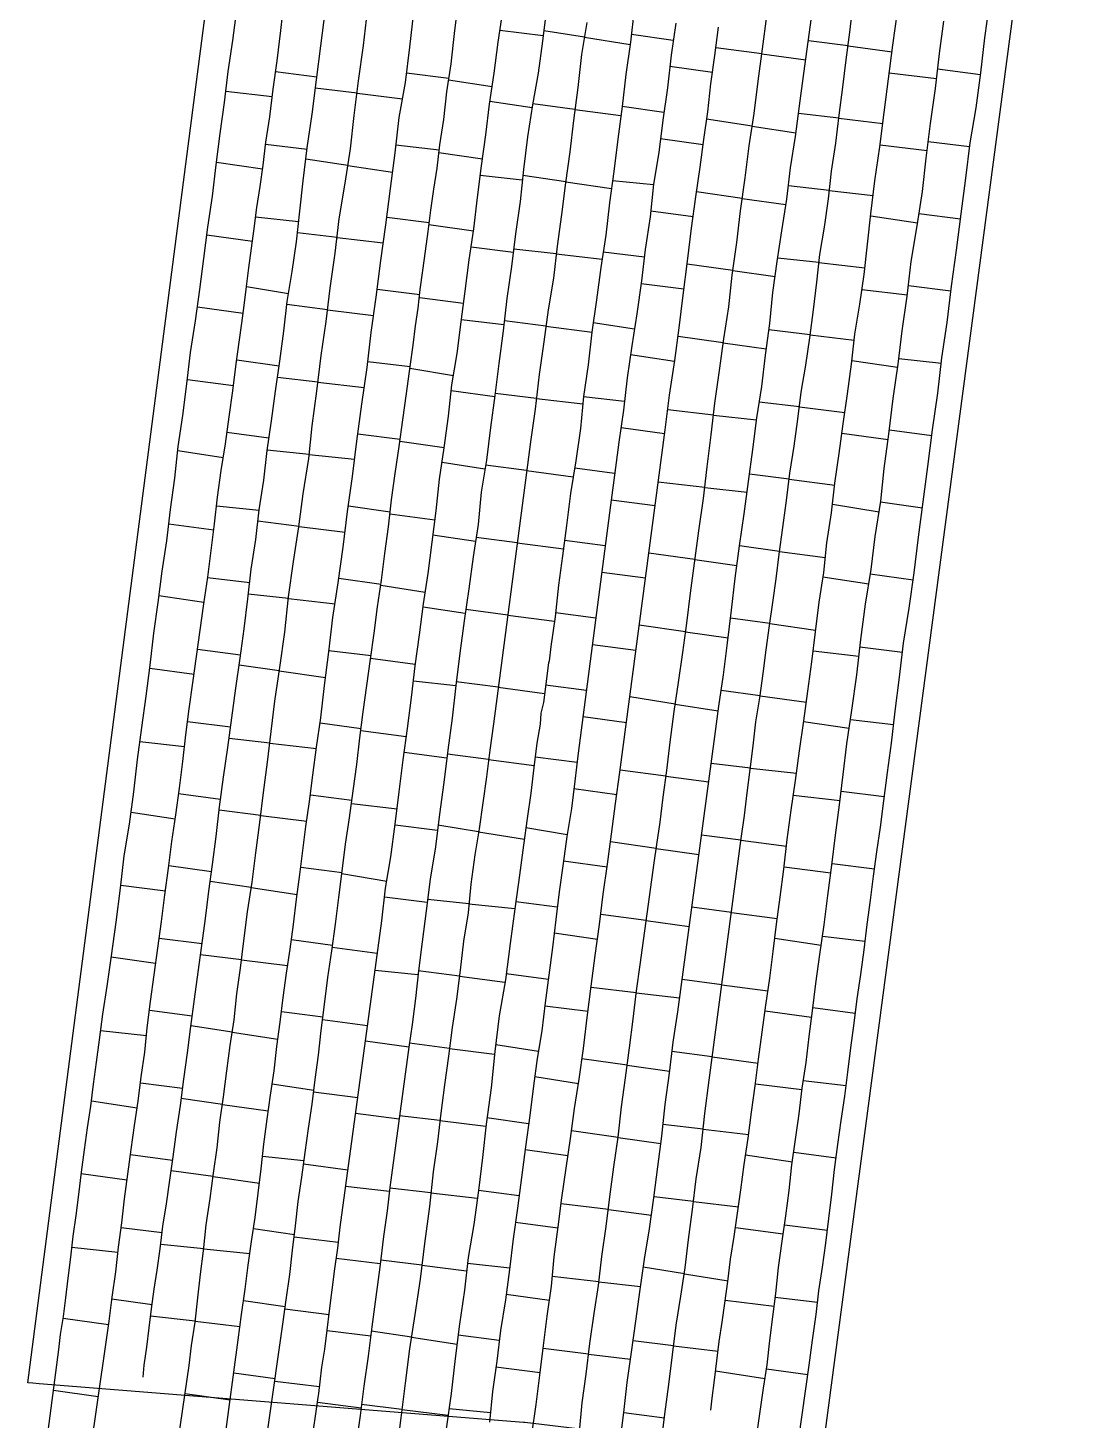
# Model space of a CAD drawing. Extents: x 705628 to 706171, y 1563556 to 1564504.
# Drawn here: x 705886.3 to 705958.6, y 1563623.7 to 1563719.3 of the extents above; entities that cross this region are included whole.
import ezdxf

# ---------------------------------------------------------------- set-up
doc = ezdxf.new("R2010")
doc.units = 0
doc.layers.add('10108_0101_PANTES', color=7, linetype='Continuous')
doc.layers.add('AGROCAD PLL', color=7, linetype='Continuous')
doc.layers.add('10108_0101_REAL', color=30, linetype='Continuous', lineweight=25)

msp = doc.modelspace()

# ---------------------------------------------------------------- linework, layer by layer
at = {"layer": '10108_0101_PANTES'}
msp.add_lwpolyline([(705974.642, 1563877.239), (705940.744, 1563621.132), (705920.371, 1563623.583), (705920.291, 1563623.591), (705887.06, 1563626.241), (705886.632, 1563626.275), (705886.28, 1563626.309), (705919.427, 1563881.939), (705926.44, 1563881.156), (705926.496, 1563881.15), (705958.887, 1563878.451), (705974.642, 1563877.239)], close=True, dxfattribs=at)
at = {"layer": '10108_0101_REAL'}
for points in [[(705887.528, 1563621.927), (705888.395, 1563628.599), (705888.515, 1563629.622), (705888.719, 1563630.861), (705888.889, 1563632.15), (705889.052, 1563633.48), (705889.223, 1563634.922), (705889.4, 1563636.363), (705889.603, 1563637.779), (705889.771, 1563639.224), (705889.964, 1563640.771), (705890.166, 1563642.287), (705890.363, 1563643.802), (705890.595, 1563645.299), (705890.792, 1563646.808), (705891, 1563648.315), (705891.194, 1563649.835), (705891.42, 1563651.613), (705891.711, 1563653.514), (705892.011, 1563655.609), (705892.341, 1563657.911), (705892.628, 1563660.238), (705892.893, 1563662.473), (705893.248, 1563664.635), (705893.558, 1563666.864), (705893.814, 1563669.085), (705894.099, 1563671.282), (705894.388, 1563673.433), (705894.67, 1563675.56), (705894.921, 1563677.742), (705895.213, 1563679.852), (705895.489, 1563681.999), (705895.815, 1563684.074), (705896.078, 1563686.223), (705896.361, 1563688.377), (705896.597, 1563690.546), (705896.917, 1563692.692), (705897.197, 1563694.858), (705897.438, 1563697.01), (705897.793, 1563699.171), (705898.073, 1563701.33), (705898.35, 1563703.444), (705898.635, 1563705.601), (705898.938, 1563707.725), (705899.191, 1563709.879), (705899.477, 1563712.035), (705899.773, 1563714.167), (705900.014, 1563716.274), (705900.348, 1563718.41), (705900.609, 1563720.527)], [(705890.012, 1563617.648), (705891.645, 1563629.094), (705891.85, 1563630.535), (705892.065, 1563632.19), (705892.316, 1563633.93), (705892.506, 1563635.614), (705892.719, 1563637.282), (705892.905, 1563638.939), (705893.138, 1563640.624), (705893.371, 1563642.307), (705893.6, 1563643.961), (705893.857, 1563645.629), (705894.059, 1563647.311), (705894.297, 1563648.987), (705894.474, 1563650.67), (705894.693, 1563652.47), (705894.936, 1563654.306), (705895.199, 1563656.136), (705895.456, 1563657.972), (705895.686, 1563659.795), (705895.924, 1563661.618), (705896.152, 1563663.455), (705896.424, 1563665.274), (705896.678, 1563667.115), (705896.917, 1563668.934), (705897.129, 1563670.76), (705897.35, 1563672.548), (705897.607, 1563674.348), (705897.86, 1563676.151), (705898.1, 1563677.952), (705898.349, 1563679.757), (705898.621, 1563681.577), (705898.851, 1563683.416), (705899.098, 1563685.241), (705899.296, 1563687.085), (705899.546, 1563688.907), (705899.832, 1563690.748), (705900.087, 1563692.579), (705900.337, 1563694.384), (705900.577, 1563696.231), (705900.777, 1563697.712), (705900.954, 1563699.017), (705901.127, 1563700.235), (705901.277, 1563701.522), (705901.443, 1563702.822), (705901.624, 1563704.152), (705901.808, 1563705.502), (705901.995, 1563706.954), (705902.213, 1563708.403), (705902.425, 1563709.848), (705902.612, 1563711.446), (705902.887, 1563713.185), (705903.102, 1563715.076), (705903.384, 1563717.016), (705903.628, 1563719.09), (705903.876, 1563721.119)], [(705894.189, 1563626.696), (705894.269, 1563627.517), (705894.436, 1563628.752), (705894.601, 1563630.075), (705894.768, 1563631.39), (705894.956, 1563632.724), (705895.15, 1563634.032), (705895.361, 1563635.507), (705895.546, 1563637.046), (705895.801, 1563638.595), (705896.028, 1563640.206), (705896.245, 1563641.803), (705896.482, 1563643.534), (705896.749, 1563645.347), (705896.974, 1563647.138), (705897.233, 1563648.939), (705897.461, 1563650.763), (705897.708, 1563652.628), (705897.966, 1563654.479), (705898.228, 1563656.324), (705898.459, 1563658.162), (705898.691, 1563660.035), (705898.947, 1563661.878), (705899.2, 1563663.797), (705899.422, 1563665.84), (705899.693, 1563667.866), (705900.009, 1563669.9), (705900.266, 1563671.929), (705900.56, 1563673.975), (705900.85, 1563676.028), (705901.119, 1563678.044), (705901.367, 1563680.096), (705901.612, 1563682.134), (705901.934, 1563684.168), (705902.148, 1563686.21), (705902.467, 1563688.252), (705902.702, 1563690.287), (705902.992, 1563692.322), (705903.273, 1563694.354), (705903.562, 1563696.41), (705903.833, 1563698.461), (705904.078, 1563700.509), (705904.419, 1563702.569), (705904.705, 1563704.605), (705904.935, 1563706.701), (705905.175, 1563708.773), (705905.448, 1563711.038), (705905.784, 1563713.359), (705906.074, 1563715.719), (705906.376, 1563718.035), (705906.685, 1563720.346)], [(705895.989, 1563618.264), (705897.345, 1563627.491), (705897.503, 1563628.87), (705897.75, 1563630.468), (705897.941, 1563632.14), (705898.137, 1563633.757), (705898.341, 1563635.372), (705898.524, 1563637.152), (705898.787, 1563638.947), (705899.028, 1563640.694), (705899.271, 1563642.429), (705899.459, 1563644.197), (705899.71, 1563645.929), (705899.941, 1563647.706), (705900.156, 1563649.45), (705900.431, 1563651.211), (705900.628, 1563653.006), (705900.868, 1563654.757), (705901.099, 1563656.634), (705901.359, 1563658.621), (705901.667, 1563660.66), (705901.925, 1563662.681), (705902.194, 1563664.747), (705902.456, 1563666.808), (705902.73, 1563668.901), (705902.971, 1563670.988), (705903.23, 1563673.084), (705903.569, 1563675.396), (705903.905, 1563677.813), (705904.174, 1563680.243), (705904.514, 1563682.667), (705904.884, 1563685.034), (705905.173, 1563687.316), (705905.555, 1563689.722), (705905.787, 1563691.978), (705906.113, 1563694.34), (705906.395, 1563696.789), (705906.739, 1563699.126), (705907.029, 1563701.429), (705907.371, 1563703.809), (705907.648, 1563706.17), (705908.047, 1563708.617), (705908.408, 1563710.981), (705908.676, 1563713.27), (705908.971, 1563715.648), (705909.299, 1563718.059), (705909.581, 1563720.449)], [(705898.826, 1563615.252), (705900.714, 1563629.258), (705900.94, 1563630.989), (705901.192, 1563632.74), (705901.394, 1563634.374), (705901.633, 1563635.997), (705901.876, 1563637.647), (705902.081, 1563639.323), (705902.287, 1563641.001), (705902.466, 1563642.687), (705902.69, 1563644.402), (705902.922, 1563646.048), (705903.173, 1563647.716), (705903.37, 1563649.378), (705903.582, 1563651.044), (705903.801, 1563652.739), (705904.024, 1563654.411), (705904.273, 1563656.073), (705904.504, 1563657.766), (705904.706, 1563659.492), (705904.932, 1563661.176), (705905.146, 1563662.826), (705905.36, 1563664.482), (705905.609, 1563666.187), (705905.84, 1563667.991), (705906.09, 1563669.93), (705906.375, 1563671.936), (705906.624, 1563674.146), (705906.925, 1563676.465), (705907.205, 1563678.814), (705907.583, 1563681.201), (705907.925, 1563683.642), (705908.216, 1563686.083), (705908.548, 1563688.496), (705908.862, 1563690.93), (705909.19, 1563693.447), (705909.561, 1563695.964), (705909.836, 1563698.386), (705910.182, 1563700.81), (705910.496, 1563703.31), (705910.835, 1563705.767), (705911.153, 1563708.261), (705911.472, 1563710.706), (705911.759, 1563713.137), (705912.183, 1563715.537), (705912.495, 1563717.949), (705912.769, 1563720.352)], [(705901.942, 1563617.453), (705903.576, 1563628.898), (705903.78, 1563630.339), (705903.996, 1563631.994), (705904.247, 1563633.734), (705904.437, 1563635.419), (705904.649, 1563637.086), (705904.835, 1563638.744), (705905.069, 1563640.428), (705905.302, 1563642.111), (705905.53, 1563643.765), (705905.788, 1563645.434), (705905.989, 1563647.115), (705906.228, 1563648.791), (705906.405, 1563650.475), (705906.624, 1563652.275), (705906.867, 1563654.11), (705907.129, 1563655.94), (705907.386, 1563657.776), (705907.616, 1563659.599), (705907.854, 1563661.422), (705908.083, 1563663.259), (705908.354, 1563665.078), (705908.608, 1563666.919), (705908.848, 1563668.738), (705909.06, 1563670.564), (705909.281, 1563672.352), (705909.537, 1563674.152), (705909.79, 1563675.955), (705910.031, 1563677.756), (705910.279, 1563679.561), (705910.552, 1563681.381), (705910.782, 1563683.221), (705911.029, 1563685.046), (705911.226, 1563686.89), (705911.477, 1563688.711), (705911.762, 1563690.552), (705912.017, 1563692.383), (705912.267, 1563694.188), (705912.508, 1563696.035), (705912.708, 1563697.517), (705912.884, 1563698.822), (705913.057, 1563700.039), (705913.207, 1563701.327), (705913.374, 1563702.626), (705913.555, 1563703.956), (705913.739, 1563705.306), (705913.925, 1563706.759), (705914.143, 1563708.207), (705914.356, 1563709.652), (705914.543, 1563711.251), (705914.817, 1563712.989), (705915.033, 1563714.88), (705915.315, 1563716.82), (705915.559, 1563718.895), (705915.806, 1563720.924)], [(705905.712, 1563621.965), (705906.208, 1563625.297), (705906.236, 1563625.579), (705906.33, 1563626.367), (705906.449, 1563627.389), (705906.654, 1563628.628), (705906.824, 1563629.917), (705906.986, 1563631.247), (705907.158, 1563632.689), (705907.335, 1563634.13), (705907.538, 1563635.546), (705907.705, 1563636.991), (705910.563, 1563658.005), (705910.828, 1563660.24), (705911.183, 1563662.403), (705911.493, 1563664.631), (705911.749, 1563666.852), (705912.034, 1563669.049), (705912.323, 1563671.2), (705912.605, 1563673.327), (705912.855, 1563675.509), (705913.148, 1563677.62), (705913.424, 1563679.767), (705913.75, 1563681.841), (705914.013, 1563683.99), (705914.296, 1563686.145), (705914.532, 1563688.313), (705914.852, 1563690.459), (705915.132, 1563692.625), (705915.373, 1563694.777), (705915.728, 1563696.938), (705916.008, 1563699.098), (705916.285, 1563701.211), (705916.57, 1563703.368), (705916.873, 1563705.493), (705917.125, 1563707.647), (705917.412, 1563709.803), (705917.707, 1563711.934), (705917.949, 1563714.042), (705918.282, 1563716.177), (705918.543, 1563718.294), (705918.862, 1563720.429)], [(705921.86, 1563720.588), (705921.589, 1563718.373), (705921.283, 1563716.179), (705920.908, 1563713.994), (705920.571, 1563711.812), (705920.285, 1563709.561), (705920.049, 1563707.358), (705919.749, 1563705.139), (705919.472, 1563702.896), (705919.154, 1563700.698), (705918.894, 1563698.48), (705918.603, 1563696.253), (705918.331, 1563694.042), (705918.016, 1563691.851), (705917.74, 1563689.607), (705917.394, 1563687.42), (705917.17, 1563685.212), (705916.839, 1563682.993), (705916.541, 1563680.794), (705916.209, 1563678.593), (705915.922, 1563676.382), (705915.641, 1563674.157), (705915.392, 1563671.92), (705915.101, 1563669.706), (705914.817, 1563667.509), (705914.513, 1563665.319), (705914.239, 1563663.094), (705913.892, 1563660.873), (705913.614, 1563658.683), (705913.331, 1563656.559), (705913.072, 1563654.583), (705912.878, 1563652.675), (705912.64, 1563650.899), (705912.424, 1563649.347), (705911.114, 1563639.701), (705910.932, 1563638.118), (705910.689, 1563636.341), (705910.435, 1563634.253), (705910.159, 1563632.203), (705909.883, 1563630.155), (705909.635, 1563628.138), (705909.343, 1563626.067), (705909.074, 1563624.071), (705908.779, 1563621.988)], [(705927.88, 1563720.532), (705927.639, 1563718.305), (705927.307, 1563716.082), (705927.05, 1563713.872), (705926.764, 1563711.64), (705926.487, 1563709.418), (705926.186, 1563707.266), (705925.947, 1563705.057), (705925.596, 1563702.827), (705925.305, 1563700.628), (705924.987, 1563698.398), (705924.728, 1563696.161), (705924.414, 1563693.988), (705924.19, 1563691.798), (705923.879, 1563689.568), (705923.521, 1563687.331), (705923.235, 1563685.123), (705922.968, 1563683.053), (705922.685, 1563681.039), (705922.46, 1563678.868), (705922.158, 1563676.821), (705922.044, 1563675.814), (705921.999, 1563675.703), (705921.649, 1563672.993), (705921.477, 1563672.259), (705921.425, 1563671.498), (705921.199, 1563670.187), (705921.002, 1563668.523), (705920.784, 1563666.767), (705920.537, 1563665.025), (705920.288, 1563663.188), (705920.008, 1563661.141), (705919.693, 1563658.838), (705919.364, 1563656.45), (705919.042, 1563653.961), (705918.627, 1563651.482), (705918.329, 1563649.05), (705918.066, 1563646.558), (705917.715, 1563644.06), (705917.476, 1563641.778), (705917.19, 1563639.506), (705916.869, 1563637.179), (705916.493, 1563634.913), (705916.231, 1563632.663), (705915.906, 1563630.322), (705915.601, 1563627.973), (705915.336, 1563625.575), (705914.991, 1563623.156)], [(705926.926, 1563622.287), (705927.178, 1563624.262), (705927.407, 1563626.326), (705927.696, 1563628.421), (705927.996, 1563630.546), (705928.286, 1563632.709), (705928.59, 1563634.797), (705928.94, 1563636.862), (705929.237, 1563638.992), (705929.5, 1563641.135), (705929.771, 1563643.24), (705930.006, 1563645.401), (705930.3, 1563647.565), (705930.553, 1563649.676), (705930.868, 1563651.754), (705933.424, 1563670.648), (705933.681, 1563672.734), (705934.004, 1563674.879), (705934.293, 1563677.082), (705934.557, 1563679.331), (705934.802, 1563681.51), (705935.106, 1563683.733), (705935.436, 1563685.923), (705935.722, 1563688.151), (705936.02, 1563690.358), (705936.296, 1563692.512), (705936.63, 1563694.663), (705936.886, 1563696.823), (705937.178, 1563698.982), (705937.401, 1563701.124), (705937.695, 1563703.246), (705938.018, 1563705.341), (705938.35, 1563707.515), (705938.603, 1563709.665), (705938.946, 1563711.817), (705939.225, 1563713.935), (705939.52, 1563716.154), (705939.828, 1563718.326), (705940.125, 1563720.482)], [(705929.725, 1563622.079), (705929.995, 1563624.153), (705930.265, 1563626.186), (705930.511, 1563628.239), (705930.76, 1563630.272), (705931.079, 1563632.25), (705931.389, 1563634.197), (705931.597, 1563636.15), (705931.879, 1563638.189), (705932.131, 1563640.3), (705932.467, 1563642.456), (705932.735, 1563644.78), (705933.028, 1563647.075), (705935.225, 1563663.659), (705935.454, 1563665.234), (705935.641, 1563666.797), (705935.85, 1563668.389), (705936.038, 1563670.025), (705936.236, 1563671.662), (705936.511, 1563673.313), (705936.734, 1563674.968), (705936.944, 1563676.606), (705937.172, 1563678.26), (705937.394, 1563679.847), (705937.622, 1563681.471), (705937.837, 1563683.177), (705938.083, 1563685.005), (705938.325, 1563686.838), (705938.567, 1563688.713), (705938.857, 1563690.566), (705939.115, 1563692.421), (705939.341, 1563694.283), (705939.657, 1563696.13), (705939.939, 1563698.009), (705940.174, 1563699.928), (705940.411, 1563701.83), (705940.621, 1563703.718), (705940.931, 1563705.612), (705941.205, 1563707.543), (705941.425, 1563709.457), (705941.721, 1563711.377), (705941.95, 1563713.283), (705942.194, 1563715.213), (705942.434, 1563717.089), (705942.686, 1563718.994), (705942.917, 1563720.92)], [(705933.141, 1563624.441), (705933.221, 1563625.263), (705933.388, 1563626.497), (705933.553, 1563627.821), (705933.72, 1563629.136), (705933.908, 1563630.47), (705934.101, 1563631.778), (705934.312, 1563633.253), (705934.498, 1563634.792), (705934.753, 1563636.341), (705934.979, 1563637.951), (705935.196, 1563639.548), (705935.434, 1563641.279), (705935.701, 1563643.092), (705935.925, 1563644.884), (705936.185, 1563646.684), (705936.412, 1563648.508), (705936.66, 1563650.373), (705936.918, 1563652.224), (705937.18, 1563654.069), (705937.41, 1563655.907), (705937.643, 1563657.78), (705937.899, 1563659.624), (705938.152, 1563661.543), (705938.374, 1563663.586), (705938.645, 1563665.611), (705938.961, 1563667.645), (705939.218, 1563669.675), (705939.512, 1563671.72), (705939.802, 1563673.774), (705940.071, 1563675.789), (705940.319, 1563677.842), (705940.564, 1563679.879), (705940.885, 1563681.914), (705941.099, 1563683.955), (705941.418, 1563685.998), (705941.654, 1563688.033), (705941.943, 1563690.068), (705942.225, 1563692.1), (705942.514, 1563694.156), (705942.784, 1563696.207), (705943.029, 1563698.255), (705943.371, 1563700.314), (705943.657, 1563702.35), (705943.886, 1563704.446), (705944.127, 1563706.518), (705944.4, 1563708.784), (705944.736, 1563711.105), (705945.025, 1563713.464), (705945.328, 1563715.78), (705945.637, 1563718.091), (705945.943, 1563720.377)], [(705938.218, 1563615.681), (705939.88, 1563627.51), (705940.106, 1563629.241), (705940.358, 1563630.992), (705940.56, 1563632.626), (705940.799, 1563634.249), (705941.042, 1563635.899), (705941.246, 1563637.576), (705941.452, 1563639.253), (705941.632, 1563640.94), (705941.856, 1563642.654), (705942.088, 1563644.3), (705942.339, 1563645.969), (705942.535, 1563647.63), (705942.747, 1563649.296), (705942.966, 1563650.991), (705943.189, 1563652.664), (705943.439, 1563654.325), (705943.67, 1563656.018), (705943.871, 1563657.744), (705944.098, 1563659.428), (705944.312, 1563661.078), (705944.525, 1563662.734), (705944.775, 1563664.44), (705945.006, 1563666.243), (705945.255, 1563668.182), (705945.541, 1563670.189), (705945.789, 1563672.399), (705946.09, 1563674.718), (705946.371, 1563677.066), (705946.748, 1563679.454), (705947.09, 1563681.894), (705947.382, 1563684.335), (705947.713, 1563686.748), (705948.027, 1563689.182), (705948.355, 1563691.699), (705948.726, 1563694.217), (705949.001, 1563696.638), (705949.348, 1563699.062), (705949.662, 1563701.562), (705950, 1563704.019), (705950.318, 1563706.514), (705950.638, 1563708.958), (705950.924, 1563711.39), (705951.349, 1563713.789), (705951.661, 1563716.201), (705951.934, 1563718.605), (705952.262, 1563720.881)], [(705924.625, 1563719.652), (705924.276, 1563717.459), (705924.011, 1563715.197), (705923.71, 1563712.931), (705923.476, 1563710.761), (705923.172, 1563708.647), (705922.903, 1563706.468), (705922.589, 1563704.298), (705922.337, 1563702.095), (705921.976, 1563699.931), (705921.692, 1563697.737), (705921.367, 1563695.487), (705921.078, 1563693.112), (705920.766, 1563690.875), (705920.484, 1563688.769), (705918.226, 1563671.526), (705917.98, 1563669.728), (705917.743, 1563667.889), (705917.508, 1563666.108), (705917.237, 1563664.322), (705916.948, 1563662.535), (705916.684, 1563660.533), (705916.48, 1563658.553), (705916.182, 1563656.607), (705915.949, 1563654.63), (705915.69, 1563652.642), (705915.398, 1563650.697), (705915.139, 1563648.721), (705914.875, 1563646.752), (705914.619, 1563644.815), (705914.385, 1563642.837), (705914.092, 1563640.791), (705913.827, 1563638.402), (705913.506, 1563635.86), (705913.206, 1563633.422), (705912.834, 1563630.992), (705912.477, 1563628.639), (705912.16, 1563626.284), (705911.864, 1563623.914), (705911.573, 1563621.558)], [(705930.737, 1563719.605), (705930.421, 1563717.403), (705930.162, 1563715.17), (705929.838, 1563712.936), (705929.573, 1563710.737), (705929.206, 1563708.543), (705928.984, 1563706.321), (705928.645, 1563704.079), (705928.382, 1563701.911), (705928.066, 1563699.667), (705927.725, 1563697.47), (705927.408, 1563695.27), (705927.158, 1563693.05), (705926.838, 1563690.841), (705926.525, 1563688.591), (705926.264, 1563686.534), (705924.047, 1563669.51), (705923.804, 1563667.599), (705923.585, 1563665.711), (705923.261, 1563663.79), (705923.02, 1563661.942), (705922.739, 1563659.991), (705922.499, 1563658.088), (705922.278, 1563656.185), (705922.029, 1563654.273), (705921.785, 1563652.372), (705921.54, 1563650.469), (705921.233, 1563648.563), (705920.969, 1563646.674), (705920.713, 1563644.643), (705920.417, 1563642.5), (705920.157, 1563640.405), (705919.879, 1563638.295), (705919.574, 1563636.188), (705919.335, 1563634.078), (705919.046, 1563631.999), (705918.711, 1563629.889), (705918.447, 1563627.791), (705918.161, 1563625.721), (705917.961, 1563623.619)], [(705920.867, 1563622.755), (705921.164, 1563624.819), (705921.401, 1563626.844), (705921.653, 1563628.873), (705921.908, 1563630.883), (705922.198, 1563632.929), (705922.397, 1563634.955), (705922.662, 1563637.002), (705922.914, 1563638.991), (705923.218, 1563641.037), (705923.507, 1563643.073), (705923.791, 1563645.121), (705924.112, 1563647.154), (705924.396, 1563649.252), (705924.664, 1563651.371), (705924.934, 1563653.535), (705925.207, 1563655.621), (705925.506, 1563657.748), (705925.762, 1563659.833), (705926.044, 1563661.889), (705926.322, 1563663.962), (705926.6, 1563666.065), (705926.901, 1563668.219), (705930, 1563691.692), (705930.313, 1563694.066), (705930.668, 1563696.452), (705930.976, 1563698.7), (705931.242, 1563700.942), (705931.538, 1563703.273), (705931.82, 1563705.546), (705932.12, 1563707.692), (705932.398, 1563709.721), (705932.658, 1563711.617), (705932.924, 1563713.528), (705933.145, 1563715.433), (705933.417, 1563717.376), (705933.67, 1563719.316)], [(705924.123, 1563622.947), (705924.304, 1563624.941), (705924.591, 1563626.911), (705924.841, 1563629.005), (705925.141, 1563631.063), (705925.429, 1563632.979), (705925.656, 1563634.979), (705925.962, 1563637.027), (705926.219, 1563639.06), (705926.488, 1563641.121), (705926.779, 1563643.157), (705927.009, 1563645.234), (705927.277, 1563647.237), (705927.559, 1563649.282), (705927.802, 1563651.267), (705928.03, 1563653.209), (705928.291, 1563654.997), (705929.245, 1563661.981), (705929.425, 1563663.237), (705929.657, 1563664.787), (705929.874, 1563666.484), (705930.112, 1563668.312), (705930.353, 1563670.264), (705930.617, 1563672.377), (705930.928, 1563674.359), (705931.21, 1563676.423), (705931.498, 1563678.435), (705931.737, 1563680.485), (705932.013, 1563682.554), (705932.318, 1563684.77), (705932.645, 1563686.98), (705932.888, 1563689.16), (705933.174, 1563691.356), (705933.419, 1563693.536), (705933.739, 1563695.773), (705934.037, 1563697.951), (705934.381, 1563700.146), (705934.612, 1563702.316), (705934.921, 1563704.55), (705935.172, 1563706.731), (705935.494, 1563708.992), (705935.775, 1563711.183), (705936.113, 1563713.402), (705936.394, 1563715.61), (705936.686, 1563717.832), (705936.99, 1563720.086)], [(705935.237, 1563615.333), (705936.752, 1563625.939), (705936.999, 1563627.537), (705937.19, 1563629.21), (705937.386, 1563630.827), (705937.59, 1563632.441), (705937.772, 1563634.222), (705938.035, 1563636.016), (705938.277, 1563637.763), (705938.52, 1563639.498), (705938.708, 1563641.267), (705938.959, 1563642.998), (705939.19, 1563644.775), (705939.405, 1563646.519), (705939.68, 1563648.28), (705939.877, 1563650.075), (705940.117, 1563651.826), (705940.347, 1563653.703), (705940.608, 1563655.691), (705940.915, 1563657.73), (705941.173, 1563659.751), (705941.442, 1563661.817), (705941.705, 1563663.877), (705941.979, 1563665.97), (705942.22, 1563668.058), (705942.479, 1563670.154), (705942.818, 1563672.465), (705943.153, 1563674.883), (705943.423, 1563677.313), (705943.763, 1563679.736), (705944.132, 1563682.103), (705944.421, 1563684.386), (705944.804, 1563686.792), (705945.036, 1563689.047), (705945.361, 1563691.409), (705945.644, 1563693.858), (705945.988, 1563696.195), (705946.278, 1563698.499), (705946.62, 1563700.878), (705946.897, 1563703.24), (705947.296, 1563705.686), (705947.656, 1563708.05), (705947.925, 1563710.339), (705948.22, 1563712.717), (705948.548, 1563715.128), (705948.83, 1563717.518), (705949.131, 1563719.749)]]:
    msp.add_lwpolyline(points, dxfattribs=at)
at = {"layer": 'AGROCAD PLL', "color": 3, "true_color": 0x00ff00}
for points in [[(705921.633, 1563718.728), (705918.662, 1563719.092)], [(705936.641, 1563717.487), (705939.653, 1563717.09)], [(705936.641, 1563717.487), (705939.653, 1563717.09)], [(705942.559, 1563718.035), (705945.576, 1563717.636)], [(705942.559, 1563718.035), (705945.576, 1563717.636)], [(705933.254, 1563716.212), (705930.33, 1563716.621)], [(705918.135, 1563715.234), (705915.152, 1563715.7)], [(705951.643, 1563716.063), (705948.703, 1563716.443)], [(705941.925, 1563713.076), (705944.933, 1563712.714)], [(705941.925, 1563713.076), (705944.933, 1563712.714)], [(705935.98, 1563712.531), (705938.98, 1563712.073)], [(705935.98, 1563712.531), (705938.98, 1563712.073)], [(705911.537, 1563711.259), (705914.503, 1563710.909)], [(705932.608, 1563711.255), (705929.683, 1563711.655)], [(705917.477, 1563710.278), (705914.478, 1563710.694)], [(705923.182, 1563708.721), (705920.241, 1563709.145)], [(705923.182, 1563708.721), (705920.241, 1563709.145)], [(705941.271, 1563708.12), (705944.278, 1563707.774)], [(705941.271, 1563708.12), (705944.278, 1563707.774)], [(705935.293, 1563707.578), (705938.295, 1563707.152)], [(705935.293, 1563707.578), (705938.295, 1563707.152)], [(705904.855, 1563705.974), (705901.91, 1563706.296)], [(705931.293, 1563701.342), (705928.354, 1563701.715)], [(705933.998, 1563697.664), (705936.945, 1563697.26)], [(705933.998, 1563697.664), (705936.945, 1563697.26)], [(705939.963, 1563698.207), (705942.979, 1563697.839)], [(705939.963, 1563698.207), (705942.979, 1563697.839)], [(705915.477, 1563695.413), (705912.491, 1563695.904)], [(705918.318, 1563693.953), (705915.329, 1563694.383)], [(705933.326, 1563692.71), (705936.279, 1563692.378)], [(705933.326, 1563692.71), (705936.279, 1563692.378)], [(705929.966, 1563691.431), (705926.981, 1563691.825)], [(705917.644, 1563688.999), (705914.703, 1563689.463)], [(705929.311, 1563686.474), (705926.307, 1563686.87)], [(705916.995, 1563684.043), (705914.077, 1563684.478)], [(705928.657, 1563681.517), (705925.662, 1563681.912)], [(705947.017, 1563681.374), (705944.083, 1563681.785)], [(705931.412, 1563677.834), (705934.332, 1563677.416)], [(705931.412, 1563677.834), (705934.332, 1563677.416)], [(705900.879, 1563676.243), (705897.925, 1563676.636)], [(705928.002, 1563676.56), (705925.016, 1563676.954)], [(705946.295, 1563676.427), (705943.363, 1563676.777)], [(705930.697, 1563672.885), (705933.643, 1563672.423)], [(705930.697, 1563672.885), (705933.643, 1563672.423)], [(705900.185, 1563671.291), (705897.241, 1563671.664)], [(705927.348, 1563671.603), (705924.371, 1563671.996)], [(705945.684, 1563671.464), (705942.72, 1563671.797)], [(705915.032, 1563669.173), (705912.101, 1563669.551)], [(705930.062, 1563667.926), (705933.004, 1563667.543)], [(705930.062, 1563667.926), (705933.004, 1563667.543)], [(705926.682, 1563666.647), (705923.741, 1563667.057)], [(705945.04, 1563666.506), (705942.085, 1563666.886)], [(705929.387, 1563662.972), (705932.328, 1563662.55)], [(705929.387, 1563662.972), (705932.328, 1563662.55)], [(705926.017, 1563661.692), (705923.04, 1563662.1)], [(705898.878, 1563661.378), (705895.944, 1563661.785)], [(705913.688, 1563659.264), (705910.756, 1563659.637)], [(705928.704, 1563658.019), (705931.661, 1563657.615)], [(705928.704, 1563658.019), (705931.661, 1563657.615)], [(705898.24, 1563656.419), (705895.29, 1563656.79)], [(705925.363, 1563656.735), (705922.39, 1563657.153)], [(705943.737, 1563656.592), (705940.796, 1563656.935)], [(705913.044, 1563654.306), (705910.101, 1563654.605)], [(705928.014, 1563653.067), (705930.998, 1563652.716)], [(705928.014, 1563653.067), (705930.998, 1563652.716)], [(705897.554, 1563651.466), (705894.618, 1563651.856)], [(705924.715, 1563651.777), (705921.756, 1563652.146)], [(705912.424, 1563649.345), (705909.441, 1563649.751)], [(705921.31, 1563649.039), (705918.385, 1563649.51)], [(705924.059, 1563646.82), (705921.056, 1563647.295)], [(705942.423, 1563646.679), (705939.484, 1563647.026)], [(705911.751, 1563644.391), (705908.767, 1563644.796)], [(705926.777, 1563643.144), (705929.705, 1563642.726)], [(705926.777, 1563643.144), (705929.705, 1563642.726)], [(705923.337, 1563641.873), (705920.391, 1563642.291)], [(705911.083, 1563639.436), (705908.085, 1563639.779)], [(705926.109, 1563638.189), (705929.073, 1563637.815)], [(705926.109, 1563638.189), (705929.073, 1563637.815)], [(705941.147, 1563636.762), (705938.188, 1563637.123)], [(705898.354, 1563635.499), (705895.396, 1563635.802)], [(705910.462, 1563634.475), (705907.437, 1563634.843)], [(705931.324, 1563633.79), (705934.319, 1563633.312)], [(705931.324, 1563633.79), (705934.319, 1563633.312)], [(705922.06, 1563631.956), (705919.099, 1563632.376)], [(705909.804, 1563629.518), (705906.819, 1563629.886)], [(705909.14, 1563624.562), (705906.159, 1563624.965)]]:
    msp.add_lwpolyline(points, dxfattribs=at)
at = {"layer": 'AGROCAD PLL', "color": 5, "true_color": 0x0000ff}
for points in [[(705924.464, 1563718.637), (705921.676, 1563719.08)], [(705924.464, 1563718.637), (705921.676, 1563719.08)], [(705930.567, 1563718.417), (705927.695, 1563718.828)], [(705942.559, 1563718.035), (705939.838, 1563718.396)], [(705906.097, 1563715.896), (705903.275, 1563716.264)], [(705912.269, 1563716.203), (705915.171, 1563715.828)], [(705908.865, 1563714.795), (705906.004, 1563715.15)], [(705920.876, 1563713.787), (705917.979, 1563714.234)], [(705923.809, 1563713.68), (705920.92, 1563714.064)], [(705923.809, 1563713.68), (705920.92, 1563714.064)], [(705929.914, 1563713.46), (705927.05, 1563713.875)], [(705929.914, 1563713.46), (705927.05, 1563713.875)], [(705941.925, 1563713.076), (705939.156, 1563713.409)], [(705905.436, 1563710.94), (705902.593, 1563711.282)], [(705950.893, 1563711.121), (705948.063, 1563711.455)], [(705908.233, 1563709.836), (705905.356, 1563710.275)], [(705920.207, 1563708.832), (705917.324, 1563709.142)], [(705929.203, 1563708.512), (705926.4, 1563708.792)], [(705941.271, 1563708.12), (705938.459, 1563708.443)], [(705910.903, 1563706.3), (705913.819, 1563705.928)], [(705931.926, 1563706.301), (705929.023, 1563706.707)], [(705950.273, 1563706.16), (705947.423, 1563706.523)], [(705907.498, 1563704.891), (705904.772, 1563705.211)], [(705919.593, 1563703.871), (705916.692, 1563704.23)], [(705922.528, 1563703.764), (705919.62, 1563704.096)], [(705922.528, 1563703.764), (705919.62, 1563704.096)], [(705928.581, 1563703.552), (705925.764, 1563703.895)], [(705940.56, 1563703.171), (705937.733, 1563703.487)], [(705934.654, 1563702.62), (705937.553, 1563702.219)], [(705934.654, 1563702.62), (705937.553, 1563702.219)], [(705904.163, 1563701.023), (705901.274, 1563701.502)], [(705910.249, 1563701.343), (705913.167, 1563700.976)], [(705949.616, 1563701.203), (705946.701, 1563701.569)], [(705906.841, 1563699.935), (705904.051, 1563700.286)], [(705918.945, 1563698.913), (705916.029, 1563699.255)], [(705921.831, 1563698.814), (705918.977, 1563699.183)], [(705921.831, 1563698.814), (705918.977, 1563699.183)], [(705927.9, 1563698.599), (705925.078, 1563699.037)], [(705939.963, 1563698.207), (705937.12, 1563698.554)], [(705903.514, 1563696.066), (705900.61, 1563696.473)], [(705909.608, 1563696.384), (705912.51, 1563696.054)], [(705948.957, 1563696.247), (705946.036, 1563696.579)], [(705906.186, 1563694.978), (705903.406, 1563695.299)], [(705921.169, 1563693.858), (705918.35, 1563694.201)], [(705921.169, 1563693.858), (705918.35, 1563694.201)], [(705927.226, 1563693.646), (705924.411, 1563693.963)], [(705939.217, 1563693.264), (705936.465, 1563693.599)], [(705948.302, 1563691.291), (705945.391, 1563691.67)], [(705902.82, 1563691.114), (705899.94, 1563691.524)], [(705908.927, 1563691.431), (705911.832, 1563691.052)], [(705905.585, 1563690.015), (705902.706, 1563690.311)], [(705920.502, 1563688.903), (705917.688, 1563689.279)], [(705920.502, 1563688.903), (705917.688, 1563689.279)], [(705926.539, 1563688.693), (705923.8, 1563689.075)], [(705938.515, 1563688.314), (705935.791, 1563688.665)], [(705932.731, 1563687.746), (705935.629, 1563687.424)], [(705932.731, 1563687.746), (705935.629, 1563687.424)], [(705902.143, 1563686.161), (705899.229, 1563686.466)], [(705908.27, 1563686.475), (705911.139, 1563686.08)], [(705947.656, 1563686.333), (705944.793, 1563686.726)], [(705904.887, 1563685.065), (705902.065, 1563685.422)], [(705919.853, 1563683.946), (705917.036, 1563684.314)], [(705919.853, 1563683.946), (705917.036, 1563684.314)], [(705925.899, 1563683.735), (705923.103, 1563684.099)], [(705937.861, 1563683.357), (705935.105, 1563683.728)], [(705937.861, 1563683.357), (705935.105, 1563683.728)], [(705932.046, 1563682.793), (705934.923, 1563682.398)], [(705932.046, 1563682.793), (705934.923, 1563682.398)], [(705901.501, 1563681.204), (705898.617, 1563681.551)], [(705907.627, 1563681.516), (705910.512, 1563681.112)], [(705904.16, 1563680.118), (705901.407, 1563680.424)], [(705916.285, 1563679.094), (705913.394, 1563679.53)], [(705919.203, 1563678.988), (705916.326, 1563679.365)], [(705919.203, 1563678.988), (705916.326, 1563679.365)], [(705925.254, 1563678.776), (705922.488, 1563679.137)], [(705937.192, 1563678.402), (705934.493, 1563678.78)], [(705906.937, 1563676.565), (705909.826, 1563676.22)], [(705903.534, 1563675.158), (705900.785, 1563675.561)], [(705915.638, 1563674.136), (705912.735, 1563674.459)], [(705918.554, 1563674.03), (705915.672, 1563674.408)], [(705918.554, 1563674.03), (705915.672, 1563674.408)], [(705924.608, 1563673.818), (705921.803, 1563674.184)], [(705936.529, 1563673.446), (705933.843, 1563673.809)], [(705906.328, 1563671.602), (705909.139, 1563671.203)], [(705902.88, 1563670.201), (705900.088, 1563670.524)], [(705917.896, 1563669.074), (705915.066, 1563669.438)], [(705917.896, 1563669.074), (705915.066, 1563669.438)], [(705923.964, 1563668.86), (705921.085, 1563669.226)], [(705935.862, 1563668.492), (705933.174, 1563668.802)], [(705899.489, 1563666.34), (705896.624, 1563666.724)], [(705905.668, 1563666.646), (705908.52, 1563666.281)], [(705902.257, 1563665.24), (705899.396, 1563665.605)], [(705914.377, 1563664.216), (705911.485, 1563664.573)], [(705917.205, 1563664.122), (705914.421, 1563664.572)], [(705917.205, 1563664.122), (705914.421, 1563664.572)], [(705923.281, 1563663.908), (705920.451, 1563664.385)], [(705935.209, 1563663.535), (705932.51, 1563663.893)], [(705904.999, 1563661.691), (705907.841, 1563661.323)], [(705944.373, 1563661.551), (705941.457, 1563661.927)], [(705901.61, 1563660.283), (705898.785, 1563660.708)], [(705916.543, 1563659.167), (705913.713, 1563659.46)], [(705916.543, 1563659.167), (705913.713, 1563659.46)], [(705922.608, 1563658.954), (705919.758, 1563659.314)], [(705934.552, 1563658.579), (705931.84, 1563658.938)], [(705904.363, 1563656.732), (705907.186, 1563656.347)], [(705900.938, 1563655.328), (705898.135, 1563655.673)], [(705915.894, 1563654.21), (705913.071, 1563654.577)], [(705915.894, 1563654.21), (705913.071, 1563654.577)], [(705915.894, 1563654.21), (705913.071, 1563654.577)], [(705915.894, 1563654.21), (705913.071, 1563654.577)], [(705921.993, 1563653.992), (705919.095, 1563654.365)], [(705933.895, 1563653.622), (705931.169, 1563653.983)], [(705903.677, 1563651.78), (705906.519, 1563651.413)], [(705943.052, 1563651.639), (705940.142, 1563652.027)], [(705900.3, 1563650.37), (705897.467, 1563650.811)], [(705915.209, 1563649.258), (705912.462, 1563649.618)], [(705915.209, 1563649.258), (705912.462, 1563649.618)], [(705933.239, 1563648.665), (705930.476, 1563649.031)], [(705927.397, 1563648.105), (705930.316, 1563647.703)], [(705927.397, 1563648.105), (705930.316, 1563647.703)], [(705896.895, 1563646.51), (705894.006, 1563646.872)], [(705903.039, 1563646.821), (705905.902, 1563646.39)], [(705899.635, 1563645.414), (705896.809, 1563645.824)], [(705914.558, 1563644.3), (705911.783, 1563644.629)], [(705914.558, 1563644.3), (705911.783, 1563644.629)], [(705920.636, 1563644.085), (705917.774, 1563644.48)], [(705932.611, 1563643.705), (705929.857, 1563644.023)], [(705896.211, 1563641.557), (705893.322, 1563641.95)], [(705941.735, 1563641.727), (705938.829, 1563642.106)], [(705902.379, 1563641.865), (705905.226, 1563641.562)], [(705898.996, 1563640.456), (705896.116, 1563640.855)], [(705913.931, 1563639.34), (705911.108, 1563639.653)], [(705913.931, 1563639.34), (705911.108, 1563639.653)], [(705919.988, 1563639.127), (705917.189, 1563639.496)], [(705919.988, 1563639.127), (705917.189, 1563639.496)], [(705931.946, 1563638.75), (705929.247, 1563639.072)], [(705922.651, 1563636.921), (705919.735, 1563637.298)], [(705895.494, 1563636.609), (705892.676, 1563636.95)], [(705901.767, 1563636.903), (705904.573, 1563636.49)], [(705913.323, 1563634.378), (705910.493, 1563634.726)], [(705913.323, 1563634.378), (705910.493, 1563634.726)], [(705919.346, 1563634.169), (705916.445, 1563634.498)], [(705931.324, 1563633.79), (705928.509, 1563634.238)], [(705925.458, 1563633.232), (705928.315, 1563632.909)], [(705925.458, 1563633.232), (705928.315, 1563632.909)], [(705894.806, 1563631.657), (705892.047, 1563632.046)], [(705901.079, 1563631.951), (705903.937, 1563631.54)], [(705940.459, 1563631.81), (705937.555, 1563632.169)], [(705912.597, 1563629.431), (705909.845, 1563629.848)], [(705912.597, 1563629.431), (705909.845, 1563629.848)], [(705918.627, 1563629.222), (705915.809, 1563629.576)], [(705930.585, 1563628.845), (705927.804, 1563629.186)], [(705924.755, 1563628.282), (705927.629, 1563627.938)], [(705924.755, 1563628.282), (705927.629, 1563627.938)], [(705900.409, 1563626.996), (705903.25, 1563626.613)], [(705939.788, 1563626.855), (705936.955, 1563627.253)], [(705911.934, 1563624.475), (705909.175, 1563624.82)], [(705911.934, 1563624.475), (705909.175, 1563624.82)], [(705918.022, 1563624.259), (705915.186, 1563624.528)], [(705929.96, 1563623.885), (705927.176, 1563624.246)]]:
    msp.add_lwpolyline(points, dxfattribs=at)
at = {"layer": 'AGROCAD PLL', "color": 1, "true_color": 0xff0000}
for points in [[(705924.464, 1563718.637), (705927.613, 1563718.135)], [(705936.641, 1563717.487), (705933.485, 1563717.902)], [(705948.626, 1563715.792), (705945.38, 1563716.175)], [(705903.041, 1563714.538), (705899.857, 1563714.901)], [(705908.865, 1563714.795), (705911.984, 1563714.409)], [(705908.865, 1563714.795), (705911.984, 1563714.409)], [(705923.809, 1563713.68), (705926.972, 1563713.26)], [(705935.98, 1563712.531), (705932.851, 1563713.008)], [(705947.986, 1563710.833), (705944.752, 1563711.234)], [(705902.386, 1563709.582), (705899.213, 1563710.049)], [(705908.233, 1563709.836), (705911.297, 1563709.368)], [(705908.233, 1563709.836), (705911.297, 1563709.368)], [(705923.182, 1563708.721), (705926.326, 1563708.267)], [(705935.293, 1563707.578), (705932.165, 1563708.023)], [(705947.325, 1563705.878), (705944.109, 1563706.368)], [(705901.69, 1563704.631), (705898.563, 1563705.057)], [(705916.848, 1563705.318), (705913.796, 1563705.754)], [(705907.498, 1563704.891), (705910.663, 1563704.519)], [(705907.498, 1563704.891), (705910.663, 1563704.519)], [(705922.528, 1563703.764), (705925.687, 1563703.403)], [(705940.56, 1563703.171), (705943.708, 1563702.82)], [(705940.56, 1563703.171), (705943.708, 1563702.82)], [(705934.654, 1563702.62), (705931.51, 1563703.054)], [(705946.625, 1563700.928), (705943.508, 1563701.295)], [(705916.174, 1563700.364), (705913.142, 1563700.761)], [(705901.047, 1563699.673), (705897.916, 1563700.118)], [(705906.841, 1563699.935), (705910, 1563699.537)], [(705906.841, 1563699.935), (705910, 1563699.537)], [(705921.831, 1563698.814), (705924.989, 1563698.406)], [(705921.831, 1563698.814), (705924.988, 1563698.406)], [(705933.998, 1563697.664), (705930.893, 1563698.09)], [(705930.657, 1563696.382), (705927.633, 1563696.832)], [(705945.955, 1563695.973), (705942.812, 1563696.436)], [(705900.38, 1563694.717), (705897.227, 1563695.128)], [(705906.186, 1563694.978), (705909.361, 1563694.612)], [(705906.186, 1563694.978), (705909.361, 1563694.612)], [(705921.169, 1563693.858), (705924.361, 1563693.47)], [(705933.326, 1563692.71), (705930.181, 1563693.063)], [(705939.217, 1563693.264), (705942.335, 1563692.885)], [(705939.217, 1563693.264), (705942.335, 1563692.885)], [(705914.851, 1563690.453), (705911.811, 1563690.906)], [(705945.307, 1563691.016), (705942.135, 1563691.453)], [(705899.68, 1563689.767), (705896.565, 1563690.25)], [(705905.585, 1563690.015), (705908.702, 1563689.694)], [(705905.585, 1563690.015), (705908.702, 1563689.694)], [(705920.502, 1563688.903), (705923.704, 1563688.475)], [(705932.731, 1563687.746), (705929.526, 1563688.102)], [(705938.515, 1563688.314), (705941.64, 1563687.911)], [(705938.515, 1563688.314), (705941.64, 1563687.911)], [(705914.211, 1563685.495), (705911.12, 1563685.901)], [(705944.687, 1563686.056), (705941.484, 1563686.565)], [(705899.04, 1563684.809), (705895.956, 1563685.226)], [(705904.887, 1563685.065), (705908.047, 1563684.665)], [(705904.887, 1563685.065), (705908.047, 1563684.665)], [(705919.853, 1563683.946), (705923.03, 1563683.529)], [(705932.046, 1563682.793), (705928.883, 1563683.228)], [(705937.861, 1563683.357), (705940.992, 1563682.936)], [(705937.861, 1563683.357), (705940.992, 1563682.936)], [(705943.977, 1563681.107), (705940.835, 1563681.597)], [(705898.363, 1563679.855), (705895.273, 1563680.318)], [(705913.545, 1563680.54), (705910.498, 1563681.019)], [(705904.16, 1563680.118), (705907.356, 1563679.764)], [(705904.16, 1563680.118), (705907.356, 1563679.764)], [(705919.203, 1563678.988), (705922.416, 1563678.567)], [(705931.412, 1563677.834), (705928.23, 1563678.289)], [(705937.192, 1563678.402), (705940.333, 1563677.962)], [(705937.192, 1563678.402), (705940.333, 1563677.962)], [(705943.294, 1563676.155), (705940.157, 1563676.503)], [(705912.866, 1563675.587), (705909.798, 1563676.012)], [(705897.685, 1563674.901), (705894.639, 1563675.329)], [(705903.534, 1563675.158), (705906.695, 1563674.695)], [(705903.534, 1563675.158), (705906.695, 1563674.695)], [(705918.554, 1563674.03), (705921.729, 1563673.614)], [(705930.697, 1563672.885), (705927.582, 1563673.374)], [(705936.529, 1563673.446), (705939.695, 1563673.019)], [(705936.529, 1563673.446), (705939.695, 1563673.019)], [(705942.632, 1563671.199), (705939.503, 1563671.658)], [(705912.246, 1563670.625), (705909.119, 1563671.046)], [(705897.035, 1563669.944), (705893.972, 1563670.3)], [(705902.88, 1563670.201), (705906.077, 1563669.832)], [(705902.88, 1563670.201), (705906.077, 1563669.832)], [(705917.896, 1563669.074), (705921.02, 1563668.672)], [(705930.062, 1563667.926), (705926.916, 1563668.336)], [(705935.862, 1563668.492), (705939.022, 1563668.128)], [(705935.862, 1563668.492), (705939.022, 1563668.128)], [(705911.612, 1563665.666), (705908.485, 1563666.026)], [(705942.01, 1563666.238), (705938.8, 1563666.609)], [(705896.381, 1563664.987), (705893.36, 1563665.438)], [(705902.257, 1563665.24), (705905.412, 1563664.838)], [(705902.257, 1563665.24), (705905.412, 1563664.838)], [(705917.205, 1563664.122), (705920.346, 1563663.615)], [(705929.387, 1563662.972), (705926.249, 1563663.422)], [(705935.209, 1563663.535), (705938.323, 1563663.123)], [(705935.209, 1563663.535), (705938.323, 1563663.123)], [(705910.906, 1563660.717), (705907.828, 1563661.222)], [(705941.372, 1563661.279), (705938.168, 1563661.697)], [(705895.717, 1563660.032), (705892.651, 1563660.432)], [(705901.61, 1563660.283), (705904.748, 1563659.809)], [(705901.61, 1563660.283), (705904.748, 1563659.809)], [(705916.543, 1563659.167), (705919.693, 1563658.842)], [(705916.543, 1563659.167), (705919.693, 1563658.842)], [(705928.704, 1563658.019), (705925.591, 1563658.444)], [(705934.552, 1563658.579), (705937.696, 1563658.162)], [(705934.552, 1563658.579), (705937.696, 1563658.162)], [(705940.704, 1563656.324), (705937.522, 1563656.804)], [(705895.047, 1563655.077), (705891.997, 1563655.514)], [(705900.938, 1563655.328), (705904.103, 1563654.939)], [(705900.938, 1563655.328), (705904.103, 1563654.939)], [(705910.258, 1563655.759), (705907.163, 1563656.18)], [(705915.894, 1563654.21), (705919.016, 1563653.805)], [(705928.014, 1563653.067), (705924.921, 1563653.431)], [(705933.895, 1563653.622), (705937.056, 1563653.203)], [(705933.895, 1563653.622), (705937.056, 1563653.203)], [(705940.054, 1563651.367), (705936.859, 1563651.805)], [(705909.584, 1563650.805), (705906.496, 1563651.225)], [(705894.416, 1563650.117), (705891.272, 1563650.448)], [(705900.3, 1563650.37), (705903.434, 1563649.881)], [(705900.3, 1563650.37), (705903.434, 1563649.881)], [(705915.209, 1563649.258), (705918.308, 1563648.851)], [(705933.239, 1563648.665), (705936.38, 1563648.249)], [(705933.239, 1563648.665), (705936.38, 1563648.249)], [(705927.397, 1563648.105), (705924.299, 1563648.532)], [(705939.392, 1563646.412), (705936.2, 1563646.806)], [(705908.91, 1563645.851), (705905.887, 1563646.262)], [(705893.784, 1563645.158), (705890.64, 1563645.643)], [(705899.635, 1563645.414), (705902.769, 1563644.961)], [(705899.635, 1563645.414), (705902.769, 1563644.961)], [(705914.558, 1563644.3), (705917.702, 1563643.928)], [(705926.777, 1563643.144), (705923.58, 1563643.6)], [(705932.611, 1563643.705), (705935.732, 1563643.344)], [(705932.611, 1563643.705), (705935.732, 1563643.344)], [(705908.236, 1563640.896), (705905.191, 1563641.31)], [(705938.735, 1563641.455), (705935.528, 1563641.92)], [(705893.08, 1563640.208), (705889.948, 1563640.642)], [(705898.996, 1563640.456), (705902.166, 1563640.018)], [(705898.996, 1563640.456), (705902.166, 1563640.018)], [(705913.931, 1563639.34), (705917.119, 1563638.987)], [(705926.109, 1563638.189), (705922.865, 1563638.599)], [(705931.946, 1563638.75), (705935.038, 1563638.382)], [(705931.946, 1563638.75), (705935.038, 1563638.382)], [(705907.583, 1563635.939), (705904.548, 1563636.292)], [(705938.102, 1563636.496), (705934.838, 1563636.948)], [(705892.465, 1563635.246), (705889.307, 1563635.602)], [(705898.354, 1563635.499), (705901.512, 1563635.175)], [(705898.354, 1563635.499), (705901.512, 1563635.175)], [(705913.323, 1563634.378), (705916.387, 1563634)], [(705925.458, 1563633.232), (705922.263, 1563633.594)], [(705937.475, 1563631.537), (705934.127, 1563631.96)], [(705891.815, 1563630.289), (705888.698, 1563630.73)], [(705897.758, 1563630.534), (705894.704, 1563630.883)], [(705897.758, 1563630.534), (705900.835, 1563630.183)], [(705897.758, 1563630.534), (705900.835, 1563630.183)], [(705906.954, 1563630.979), (705903.912, 1563631.352)], [(705912.597, 1563629.431), (705915.729, 1563628.956)], [(705924.755, 1563628.282), (705921.626, 1563628.657)], [(705930.585, 1563628.845), (705933.635, 1563628.471)], [(705930.585, 1563628.845), (705933.635, 1563628.471)], [(705921.42, 1563626.998), (705918.39, 1563627.374)], [(705936.85, 1563626.576), (705933.463, 1563627.1)], [(705891.11, 1563625.339), (705888.029, 1563625.779)], [(705906.289, 1563626.025), (705903.218, 1563626.391)], [(705897.064, 1563625.583), (705900.158, 1563625.129)], [(705897.064, 1563625.583), (705900.158, 1563625.129)], [(705911.934, 1563624.475), (705915.122, 1563624.077)]]:
    msp.add_lwpolyline(points, dxfattribs=at)

doc.saveas('drawing.dxf')
